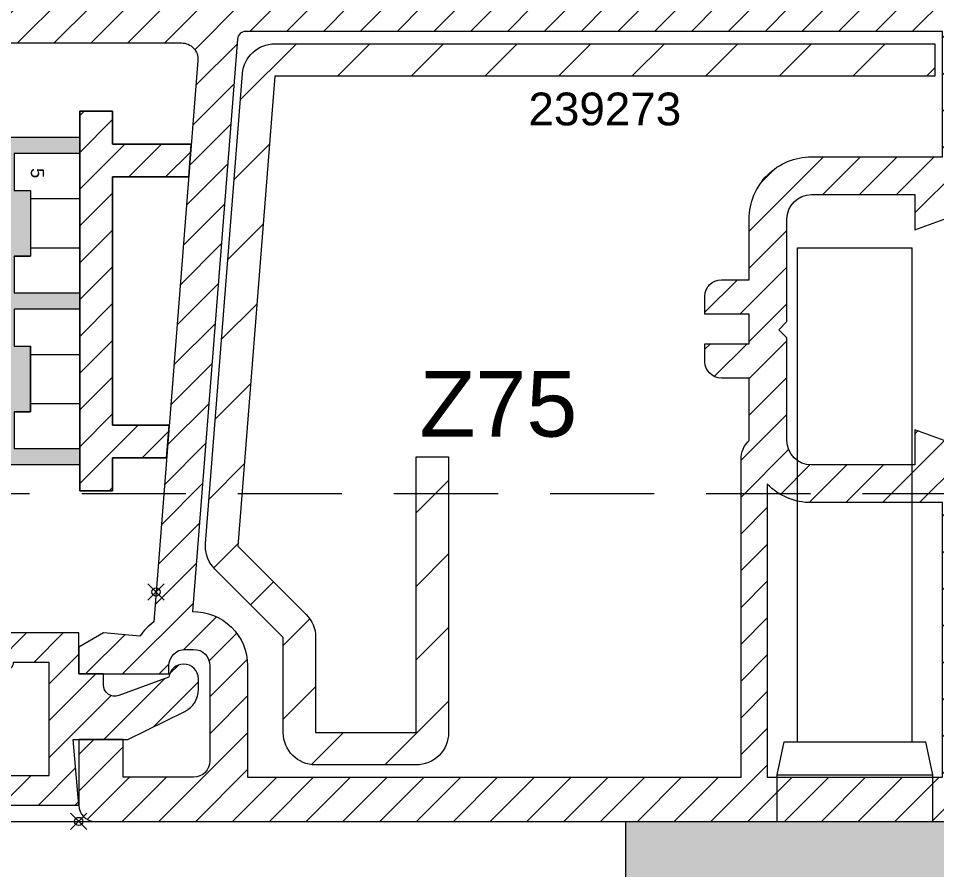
# Model space of a CAD drawing. Header units: millimetres. Extents: x -20000 to 230000, y -17405 to 25402.
# Drawn here: x 125252.3 to 125308.3, y -5975 to -5923.1 of the extents above; entities that cross this region are included whole.
import ezdxf

# ---------------------------------------------------------------- set-up
doc = ezdxf.new("R2010")
doc.units = ezdxf.units.MM
doc.header["$PDMODE"] = 35
doc.header["$PDSIZE"] = 0.5
doc.linetypes.add('CACHE', pattern=[9.524999999999999, 6.35, -3.175])
doc.layers.get('0').update_dxf_attribs({"lineweight": 13})
doc.layers.get('Defpoints').update_dxf_attribs({"true_color": 0xc2a584})
doc.layers.add('0 - Invisible', color=43, linetype='Continuous', lineweight=0, plot=False)
for name, color, linetype, lineweight in [('1 - Acier', 160, 'Continuous', 13), ('1 - INTERROMPU', 253, 'CACHE', 13), ('1 - Joint', 7, 'Continuous', 13), ('1 - PVC', 7, 'Continuous', 13)]:
    doc.layers.add(name, color=color, linetype=linetype, lineweight=lineweight)
doc.layers.add('1 - Cache', color=7, linetype='Continuous', lineweight=0, true_color=0xffffff)
doc.styles.get("Standard").update_dxf_attribs({"font": 'ARIALUNI.TTF'})
doc.styles.add('Texte Poralu', font='tahomabd.ttf')
doc.dimstyles.new('30 - 1000', dxfattribs={"dimtxt": 10, "dimasz": 10, "dimexe": 5, "dimexo": 2.5, "dimgap": 5, "dimtad": 1, "dimdec": 1, "dimtxsty": 'Texte Poralu', "dimcen": 5, "dimazin": 0, "dimtfac": 1, "dimtdec": 1, "dimtmove": 0, "dimatfit": 3, "dimfxl": 1, "dimarcsym": 0})
pattern_1 = [(45, (-2912.384163688289, -784.688370395525), (-0.561266007566822, 0.5612660075668221), []), (135, (-2912.384163688289, -784.688370395525), (-0.5612660075668221, -0.561266007566822), [])]

# ---------------------------------------------------------------- blocks, each defined once
blk = doc.blocks.new('Rehau - Support calle de vitrage')
at = {"layer": '1 - PVC'}
h = blk.add_hatch(dxfattribs=at)
h.set_pattern_fill('ANSI31', color=256, scale=0.5, angle=180, style=0)
h.set_pattern_definition([(225, (-99742.68553585748, -319414.7135029583), (1.122532015133644, -1.122532015133644), [])])
h.paths.add_polyline_path([(7.570718391056289, 4.053241334130234), (7.570718391056289, 0.5969900599761786), (9.570718391056289, 0.7547003403619783), (9.570718391056289, 4.053241334130234), (11.58560638480412, 4.053241334130234), (11.58560638480412, 6.053241334130234), (-11.58560638480412, 6.053241334130234), (-11.58560638480412, 4.053241334130234), (-9.570718391056289, 4.053241334130234), (-9.570718391056289, -0.7547003404738462), (-7.570718391056289, -0.5969900600880464), (-7.570718391056289, 4.053241334130234)])
for p, q in [((-11.58560638480412, 4.053241334130234), (-11.58560638480412, 6.053241334130234)), ((-11.58560638480412, 6.053241334130234), (11.58560638480412, 6.053241334130234)), ((11.58560638480412, 6.053241334130234), (11.58560638480412, 4.053241334130234)), ((-9.570718391056289, 4.053241334130234), (-11.58560638480412, 4.053241334130234)), ((-9.570718391056289, -0.7547003404738462), (-9.570718391056289, 4.053241334130234)), ((7.570718391056289, 4.053241334130234), (-7.570718391056289, 4.053241334130234)), ((-7.570718391056289, 4.053241334130234), (-7.570718391056289, -0.5969900600880464)), ((7.570718391056289, 0.5969900599761786), (7.570718391056289, 4.053241334130234)), ((11.58560638480412, 4.053241334130234), (9.570718391056289, 4.053241334130234)), ((9.570718391056289, 4.053241334130234), (9.570718391056289, 0.7547003403619783)), ((9.570718391056289, 0.7547003403619783), (7.570718391056289, 0.5969900599761786)), ((-7.570718391056289, -0.5969900600880464), (-9.570718391056289, -0.7547003404738462))]:
    blk.add_line(p, q, dxfattribs=at)
blk.add_lwpolyline([(-11.58560638480412, 6.053241334130234), (-11.58560638480412, 4.053241334130234), (-9.570718391056289, 4.053241334130234), (-9.570718391056289, -0.7547003404738462), (-7.570718391056289, -0.5969900600880464), (-7.570718391056289, 4.053241334130234), (7.570718391056289, 4.053241334130234), (7.570718391056289, 0.5969900599761786), (9.570718391056289, 0.7547003403619783), (9.570718391056289, 4.053241334130234), (11.58560638480412, 4.053241334130234), (11.58560638480412, 6.053241334130234)], close=True, dxfattribs=at)
blk = doc.blocks.new('Rehau - Doucine 16.5x18')
at = {"layer": '1 - Joint', "linetype": 'ByBlock'}
h = blk.add_hatch(dxfattribs=at)
h.set_pattern_fill('ANSI37', color=256, scale=0.25, style=0)
h.set_pattern_definition(pattern_1)
h.paths.add_polyline_path([(-8.50000000000091, 15.5), (-8.50000000000091, 18), (-12.97440279778539, 19.47977011835519, 0.08001909372935286), (-13.10000000000036, 19.5, 0.4142135623730951), (-13.50000000000091, 19.09999999999991, 0.2487699381560555), (-13.32437368451883, 18.76885584755973)])
h = blk.add_hatch(dxfattribs=at)
h.set_pattern_fill('ANSI37', color=256, scale=0.25, style=0)
h.set_pattern_definition(pattern_1)
h.paths.add_polyline_path([(-8.50000000000091, 9.5), (-8.50000000000091, 11), (-12.01064041157342, 13.85695043761029, 0.6317989102153458), (-12.50000000000045, 13.62426406871191, 0.1989123673792611), (-12.41213203435655, 13.41213203435609)])
at = {"layer": '1 - PVC', "linetype": 'ByBlock'}
h = blk.add_hatch(dxfattribs=at)
h.set_pattern_fill('ANSI31', color=256, scale=0.5, style=0)
h.set_pattern_definition([(45, (-2912.384163688289, -784.688370395525), (-1.122532015133644, 1.122532015133644), [])])
h.paths.add_polyline_path([(-3.000000000000455, 7, -0.4142135623732283), (-2.5, 6.5), (-2.499999999999545, 0), (0, 0), (-4.547473508864641e-13, -1.500000000000114), (0.6561773323446687, -1.5, -0.5205670505521569), (1.313962166894271, -2.439414100327667), (0.1999999999989086, -5.5, 0.3811307581006518), (-0.6000000000003638, -6.397056274847273, 0.4142135623735745), (0.3029437251507261, -7.300000000000068), (0.9421511476994056, -7.300000000000068, 0.2852788825171162), (2.286756852013241, -6.464857503474832), (3.999999999999091, -2.999999999999773), (3.999999999999091, 0.3499546541038399), (8, 1.13686837721616e-13), (7.999999999999545, 5, 0.3799006046681088), (3.591390912251427, 9.964902495408069, -0.2727363566404614), (-2.87014754928623, 14.88797941848509, 0.3048489699458664), (-7.5, 18), (-8.50000000000091, 18), (-8.50000000000091, 15.5), (-8.50000000000091, 11), (-8.50000000000091, 9.5), (-8.50000000000091, 9, 0.4142135623729952), (-6.499999999999545, 7)])
h.paths.add_polyline_path([(-6.700000000000273, 8.800000000000068), (-6.700000000000273, 16.09838667696624, -0.2370242116949347), (-4.536894431543715, 14.20830682783026, 0.1067883269849329), (-2.200000000000273, 10.79224976384876), (-2.200000000000273, 8.800000000000182)], flags=16)
h.paths.add_polyline_path([(-0.7000000000002728, 9.625789604116108, 0.1117876743847759), (3.378490183840768, 8.177537597061132, -0.3799006046680456), (6.199999999999818, 5), (6.199999999999818, 1.800000000000182), (-0.7000000000002728, 1.800000000000296), (-0.7000000000007276, 4, 1), (-0.7000000000007276, 4.999999999999545)], flags=16)
at = {"layer": '1 - Joint', "linetype": 'ByBlock'}
for points in [[(-8.50000000000091, 18), (-12.97440279778539, 19.47977011835519, 0.08001909372935286), (-13.10000000000036, 19.5, 0.414213562373095), (-13.50000000000091, 19.09999999999991, 0.2487699381560556), (-13.32437368451883, 18.76885584755973), (-8.50000000000091, 15.5)], [(-8.50000000000091, 11), (-12.01064041157315, 13.85695043761007, 0.1724541519307298), (-12.20000000000027, 13.92426406871164, 0.414213562373095), (-12.50000000000045, 13.62426406871191, 0.1989123673792611), (-12.41213203435655, 13.41213203435609), (-8.50000000000091, 9.5)]]:
    blk.add_lwpolyline(points, format="xyb", dxfattribs=at)
at = {"layer": '1 - PVC', "linetype": 'ByBlock'}
for points in [[(0.3029437251516356, -7.29999999999859, -0.414213562373095), (-0.6000000000003638, -6.397056274847273, -0.3811307581005232), (0.1999999999989086, -5.5), (1.313962166894271, -2.439414100327667, 0.5205670505517884), (0.6561773323446687, -1.5), (0, -1.5), (0, 0), (-2.5, 0), (-2.500000000000455, 6.5, 0.414213562373095), (-3.000000000000455, 7), (-6.499999999999545, 6.999999999998863, -0.414213562373095), (-8.50000000000091, 9), (-8.50000000000091, 9.5), (-8.50000000000091, 11), (-8.50000000000091, 15.5), (-8.50000000000091, 18), (-7.5, 18.00000000000034, -0.3048489699458998), (-2.87014754928623, 14.88797941848509, 0.2727363566404615), (3.591390912251882, 9.964902495407728, -0.3799006046680661), (7.999999999999545, 5), (7.999999999999545, 0), (3.999999999999091, 0.3499546541038399), (3.999999999999091, -3), (2.286756852014605, -6.464857503475287, -0.2852788825170653), (0.9421511476994056, -7.300000000000068)], [(-2.200000000001637, 10.79224976385001, -0.106788326984897), (-4.536894431543715, 14.20830682783026, 0.2370242116948932), (-6.700000000000273, 16.09838667696624), (-6.700000000000273, 8.800000000000182), (-2.200000000000273, 8.800000000000182)], [(3.378490183841222, 8.17753759706136, -0.3799006046680661), (6.199999999999818, 5), (6.199999999999818, 1.800000000000182), (-0.7000000000007276, 1.800000000000182), (-0.7000000000007276, 4, 0.9999999999999999), (-0.7000000000007276, 4.999999999999545), (-0.6999999999998181, 9.62578960411588, 0.1117876743847635)]]:
    blk.add_lwpolyline(points, format="xyb", close=True, dxfattribs=at)
blk = doc.blocks.new('*U289')
at = {"layer": '1 - PVC', "linetype": 'ByBlock', "lineweight": -2}
h = blk.add_hatch(color=0, dxfattribs=at)
h.dxf.hatch_style = 1
h.paths.add_polyline_path([(-2.75, -4), (-0.5, -4), (-0.5, 0), (0.5, 0), (0.5, -4), (2.75, -4), (2.75, -3), (6.75, -3), (6.75, -4), (9, -4), (9, 0), (10, 0), (10, -5), (-10, -5), (-10, 0), (-9, 0), (-9, -4), (-6.75, -4), (-6.750000000000001, -3), (-2.75, -3)])
at = {"layer": '1 - PVC', "color": 0, "linetype": 'ByBlock', "lineweight": -2}
for p, q in [((-10, -5), (-10, 0)), ((-10, 0), (-9, 0)), ((-10, 0), (10, 0)), ((-10, -5), (-10, 0)), ((-9, 0), (-9, -4)), ((-9, 0), (-9, -4)), ((-6.250000000000001, -3), (-6.25, 0)), ((-3.25, -3), (-3.25, 0)), ((-0.5, -4), (-0.5, 0)), ((-0.5, 0), (0.5, 0)), ((-0.5, -4), (-0.5, 0)), ((0.5, 0), (0.5, -4)), ((0.5, 0), (0.5, -4)), ((3.25, -3), (3.25, 0)), ((6.25, -3), (6.25, 0)), ((9, -4), (9, 0)), ((9, 0), (10, 0)), ((9, -4), (9, 0)), ((10, 0), (10, -5)), ((10, 0), (10, -5)), ((-6.75, -4), (-6.750000000000001, -3)), ((-6.750000000000001, -3), (-2.75, -3)), ((-6.750000000000001, -3), (-2.75, -3)), ((-6.75, -4), (-6.750000000000001, -3)), ((-2.75, -3), (-2.75, -4)), ((-2.75, -4), (-2.75, -3)), ((2.75, -4), (2.75, -3)), ((2.75, -3), (6.75, -3)), ((6.75, -3), (2.75, -3)), ((2.75, -4), (2.75, -3)), ((6.75, -3), (6.75, -4)), ((6.75, -4), (6.75, -3)), ((-9, -4), (-6.75, -4)), ((-9, -4), (-6.75, -4)), ((-2.75, -4), (-0.5, -4)), ((-2.75, -4), (-0.5, -4)), ((0.5, -4), (2.75, -4)), ((0.5, -4), (2.75, -4)), ((6.75, -4), (9, -4)), ((6.75, -4), (9, -4)), ((10, -5), (-10, -5)), ((10, -5), (-10, -5)), ((-10, -5), (10, -5))]:
    blk.add_line(p, q, dxfattribs=at)
at = {"color": 0, "linetype": 'ByBlock', "lineweight": -2}
blk.add_text('5', height=0.8000000000465661, dxfattribs=at).set_placement((-8.117477272870019, -2.977359277809422))
blk = doc.blocks.new('*U539')
at = {"layer": '0 - Invisible'}
blk.add_point((-5.000000000001052, 481.7335644911844), dxfattribs=at)
at = {"layer": '1 - PVC'}
blk.add_line((9, -1), (8.99999999999895, 478.0200481360372), dxfattribs=at)
at = {"xscale": -1, "rotation": 180}
for name, p in [('Rehau - Doucine 16.5x18', (-1.056706350623832e-12, 477.020048136037)), ('Rehau - Support calle de vitrage', (-22.75000000000197, 483.1305197873232))]:
    blk.add_blockref(name, p, dxfattribs=at)
blk.add_blockref('*U289', (-22.75000000000197, 477.0772784531931))
blk = doc.blocks.new('Rehau - Gamme Performance - Z75')
at = {"layer": '1 - PVC'}
h = blk.add_hatch(dxfattribs=at)
h.set_pattern_fill('ANSI31', color=256, scale=0.5, angle=90, style=0)
h.set_pattern_definition([(225, (0, 0), (-1.122532015133644, 1.122532015133644), [])])
edge = h.paths.add_edge_path()
edge.add_line((-88.24928382993676, 45.99000000000523), (-85.48999999999069, 45.99000000000523))
edge.add_line((-85.48999999999069, 45.99000000000523), (-85.48999999999069, 47.49999999999999))
edge.add_line((-85.48999999999069, 47.49999999999999), (-74.98999999999069, 47.49999999999999))
edge.add_line((-74.98999999999069, 47.49999999999999), (-68.71999999997206, 47.49999999999999))
edge.add_arc((-68.72218144929452, 46.49501717655314), 1.004985191007486, -4.28082838400951, 89.87563206038578, ccw=False)
edge.add_line((-67.71999999997206, 46.41999999999825), (-70.4199999999837, 12.17999999999301))
edge.add_arc((-68.10151395439716, 9.12599059272586), 3.83436448492521, 127.2043649946584, 145.4600747106923)
edge.add_line((-71.26000000000931, 11.30000000000291), (-73.48999999999069, 11.49999999999999))
edge.add_line((-73.48999999999069, 11.49999999999999), (-74.98999999999069, 10.63000000000465))
edge.add_line((-74.98999999999069, 10.63000000000465), (-74.98999999999069, 8.999999999999995))
edge.add_line((-74.98999999999069, 8.999999999999995), (-69.48999999999069, 8.999999999999996))
edge.add_line((-69.48999999999069, 8.999999999999996), (-69.48999999999069, 9.499999999999996))
edge.add_arc((-68.48999999999069, 9.499999999999996), 1, 90, 180, ccw=False)
edge.add_line((-68.48999999999069, 10.5), (-67.98999999999069, 10.5))
edge.add_arc((-67.98999999999069, 9.499999999999996), 1, 0, 90, ccw=False)
edge.add_line((-66.98999999999069, 9.499999999999996), (-66.98999999999069, 3.699999999997086))
edge.add_arc((-67.98999999999069, 3.699999999997086), 1, -90, 0, ccw=False)
edge.add_line((-67.98999999999069, 2.699999999997086), (-72.28999999997905, 2.699999999997085))
edge.add_line((-72.28999999997905, 2.699999999997085), (-72.28999999997905, 4.999999999999996))
edge.add_line((-72.28999999997905, 4.999999999999996), (-74.98999999999069, 4.999999999999996))
edge.add_line((-74.98999999999069, 4.999999999999996), (-74.98999999999069, 0.9999999999999956))
edge.add_arc((-73.98999999999069, 0.9999999999999954), 1, 180, 270)
edge.add_line((-73.98999999999069, -4.530580833445063e-15), (-1.989999999990687, -1.218523565145914e-16))
edge.add_arc((-2.007174987826805, 2.00711411288759), 2.007187595208706, 270.4902712269308, 359.7969250617998)
edge.add_line((-1.224646799147353e-16, 2), (-8.572527594031472e-16, 14))
edge.add_line((-8.572527594031472e-16, 14), (-3.000000000000001, 14))
edge.add_arc((-2.992265343091475, 13.79486933138258), 0.2052764383092315, 92.15937167025542, 164.4208787637697)
edge.add_line((-3.190000027301722, 13.85000018286519), (-3.479999999981374, 12.75))
edge.add_arc((-3.292198413050246, 12.69552920606764), 0.1955415644958182, 163.8254957409319, 270.6441722228936)
edge.add_line((-3.289999999979046, 12.5), (-2.539999999979046, 12.50000020000152))
edge.add_arc((-2.540000099986856, 12.20000010000535), 0.3000000999961852, -1.910016527517655e-05, 89.99998089992158, ccw=False)
edge.add_line((-2.239999999990688, 12.19999999999709), (-2.239999999990687, 9.5))
edge.add_arc((-2.739999999996788, 9.499999999992772), 0.5000000000061009, -15.1540802023016, 8.283222996396944e-10, ccw=False)
edge.add_arc((-2.748180423661364, 9.510690668621162), 0.510756182878055, 270.9177055663264, 343.92821423007496, ccw=False)
edge.add_line((-2.739999999990687, 9), (-4.989999999990688, 9))
edge.add_line((-4.989999999990688, 9), (-6.510000000009314, 9))
edge.add_arc((-6.512204451853354, 9.493491521909558), 0.4934964455845091, 194.4915912489008, 270.255941472307, ccw=False)
edge.add_line((-6.989999999990688, 9.369999999995343), (-7.729999940551353, 12.12000008215546))
edge.add_arc((-7.441154124332757, 12.20022294689142), 0.2997792747563318, 89.77941564981683, 195.5218856422021, ccw=False)
edge.add_line((-7.440000000002329, 12.5), (-6.690000000002329, 12.5))
edge.add_arc((-6.695021450809315, 12.70101635974238), 0.2010790686577961, 271.4309686846746, 374.0993958011116)
edge.add_line((-6.499999972700608, 12.75000018287392), (-6.796585329982919, 13.85089877620339))
edge.add_arc((-6.990000129723523, 13.80000010000695), 0.1999998999930972, 14.74357521650881, 89.99996283426184)
edge.add_line((-6.989999999990688, 14), (-19.98999999999069, 14))
edge.add_line((-19.98999999999069, 14), (-19.98999999999069, 21.89999999999418))
edge.add_line((-19.98999999999069, 21.89999999999418), (-22.19000000000233, 21.89999999999418))
edge.add_line((-22.19000000000233, 21.89999999999418), (-22.19000000000233, 23.24000000000524))
edge.add_line((-22.19000000000233, 23.24000000000524), (-23.98999999999069, 23.89999999999418))
edge.add_line((-23.98999999999069, 23.89999999999418), (-23.98999999999069, 21.75))
edge.add_line((-23.98999999999069, 21.75), (-30.28999999997905, 21.75))
edge.add_arc((-30.28999999997905, 23.25), 1.5, 180, 270, ccw=False)
edge.add_line((-31.78999999997905, 23.25), (-31.78999999997905, 29.5))
edge.add_line((-31.78999999997905, 29.5), (-32.28999999997905, 30))
edge.add_line((-32.28999999997905, 30), (-31.78999999997905, 30.5))
edge.add_line((-31.78999999997905, 30.5), (-31.78999999997905, 36.75))
edge.add_arc((-30.28999999997905, 36.75), 1.5, 90, 180, ccw=False)
edge.add_line((-30.28999999997905, 38.25), (-23.98999999999069, 38.25))
edge.add_line((-23.98999999999069, 38.25), (-23.98999999999069, 36.10000000000582))
edge.add_line((-23.98999999999069, 36.10000000000582), (-22.19000000000233, 36.75))
edge.add_line((-22.19000000000233, 36.75), (-22.19000000000233, 38.10000000000582))
edge.add_line((-22.19000000000233, 38.10000000000582), (-19.98999999999069, 38.10000000000582))
edge.add_line((-19.98999999999069, 38.10000000000582), (-19.98999999999069, 50.5))
edge.add_line((-19.98999999999069, 50.5), (-24.48999999999069, 50.5))
edge.add_line((-24.48999999999069, 50.5), (-24.48999999999069, 56.30000000000291))
edge.add_arc((-23.48999999999069, 56.30000000000291), 1, 90, 180, ccw=False)
edge.add_line((-23.48999999999069, 57.30000000000291), (-20.48999999999069, 57.30000000000291))
edge.add_line((-20.48999999999069, 57.30000000000291), (-20.48999999999069, 59))
edge.add_arc((-21.48999999999069, 59), 1, 0, 90)
edge.add_line((-21.48999999999069, 60), (-90.10999999998603, 59.99999999999999))
edge.add_arc((-90.10749774441169, 57.99832429393285), 2.001677270076865, 90.07162429386416, 164.8931752544079)
edge.add_line((-92.04000023915432, 58.52000043998122), (-94.98999999999069, 47.49999999999999))
edge.add_line((-94.98999999999069, 47.49999999999999), (-94.98999999999069, 45.99999999999999))
edge.add_line((-94.98999999999069, 45.99999999999999), (-91.71755994867999, 45.99999999999999))
edge.add_arc((-91.78000505813976, 46.19000692520927), 0.2000050582433572, 288.1929273698759, 359.9980161245207)
edge.add_line((-91.5800000000163, 46.19000000000232), (-91.5799992000102, 47.29000000000814))
edge.add_arc((-91.77999960001762, 47.28999959999782), 0.2000004000078114, 0.0001145942867981743, 90.0001145942868)
edge.add_line((-91.78000000002794, 47.49000000000523), (-92.0800000000163, 47.49000000000523))
edge.add_line((-92.0800000000163, 47.49000000000523), (-92.44000000000233, 47.50000080000608))
edge.add_arc((-92.43947538212188, 47.80105889481115), 0.3010585518990877, 164.798656823331, 269.9001576091116, ccw=False)
edge.add_line((-92.72999999998137, 47.88000000000465), (-91.98999999999069, 50.63000000000465))
edge.add_arc((-91.50418428935888, 50.49610378591623), 0.5039296586269806, 90.66011212022107, 164.5912008324401, ccw=False)
edge.add_line((-91.50998999999138, 50.99999999999999), (-89.98999999999069, 50.99999999999999))
edge.add_line((-89.98999999999069, 50.99999999999999), (-88.46999999997206, 50.99999999999999))
edge.add_arc((-88.46779554844375, 50.50650847768085), 0.4934964459926764, 14.491591285768209, 90.25594143543861, ccw=False)
edge.add_line((-87.98999999999069, 50.63000000000465), (-87.25, 47.88000000000465))
edge.add_arc((-87.53999910702522, 47.79999819761796), 0.3008317976221037, -90.00017007007119, 15.422537464502796, ccw=False)
edge.add_line((-87.53999999997905, 47.49916639999719), (-87.88000000000466, 47.49000000000523))
edge.add_line((-87.88000000000466, 47.49000000000523), (-88.17999999999302, 47.49000000000523))
edge.add_arc((-88.17999251561355, 47.28999251561412), 0.2000074845311425, 90.00214403654347, 179.9978559592879)
edge.add_line((-88.38000000000466, 47.29000000000814), (-88.38000000000466, 46.17999999999301))
edge.add_arc((-88.1838582509835, 46.17497652455151), 0.1962060677313211, 178.5328924866821, 250.5214830313094)
edge = h.paths.add_edge_path(flags=16)
edge.add_line((-11.98999999999069, 2.699999999997089), (-2.690000000002328, 2.69999999999709))
edge.add_line((-2.690000000002328, 2.69999999999709), (-2.690000000002329, 6.69999999999709))
edge.add_line((-2.690000000002329, 6.69999999999709), (-6.510000000009313, 6.69999999999709))
edge.add_arc((-6.504529918925643, 9.516098511895823), 2.816103824525176, 195.3633868731512, 269.8887069595782, ccw=False)
edge.add_line((-9.21999999997206, 8.770000000004075), (-10, 11.69999999999709))
edge.add_line((-10, 11.69999999999709), (-11.98999999999069, 11.69999999999709))
edge.add_line((-11.98999999999069, 11.69999999999709), (-11.98999999999069, 2.69999999999709))
h.paths.add_polyline_path([(-20.69000000000233, 2.699999999997088), (-13.59000000002561, 2.699999999997089), (-13.59000000002561, 11.69999999999709), (-20.69000000000233, 11.69999999999709)], flags=16)
edge = h.paths.add_edge_path(flags=16)
edge.add_line((-32.98999999999069, 2.700001000004702), (-22.28999999997905, 2.699999999997088))
edge.add_line((-22.28999999997905, 2.699999999997088), (-22.28999999997905, 19.44999999999709))
edge.add_line((-22.28999999997905, 19.44999999999709), (-30.29717260668986, 19.44999999999709))
edge.add_arc((-30.29358630343906, 23.23209467316324), 3.782096373489552, 224.5252442920876, 269.9456703238559, ccw=False)
edge.add_line((-32.98999999999069, 20.58000000000174), (-32.98999999999069, 2.700001000004701))
edge = h.paths.add_edge_path(flags=16)
edge.add_line((-64.69000000000233, 2.699999999997086), (-34.59000000002561, 2.700001000004702))
edge.add_line((-34.59000000002561, 2.700001000004702), (-34.59000000002561, 20.58000000000174))
edge.add_line((-34.59000000002561, 20.58000000000174), (-34.59000000002561, 22.09344716888154))
edge.add_arc((-32.998398716107, 22.09172358451807), 1.591602217174391, 133.3025362296125, 179.937953008674, ccw=False)
edge.add_line((-34.09000000002561, 23.25), (-34.09000000002561, 27.05000000000291))
edge.add_line((-34.09000000002561, 27.05000000000291), (-35.78999999997905, 27.05000000000291))
edge.add_arc((-35.78999999997905, 28.05000000000291), 1, 180, 270, ccw=False)
edge.add_line((-36.78999999997905, 28.05000000000291), (-36.78999999997905, 29.14999999999418))
edge.add_line((-36.78999999997905, 29.14999999999418), (-34.09000000002561, 29.14999999999418))
edge.add_line((-34.09000000002561, 29.14999999999418), (-34.09000000002561, 30.94999999999709))
edge.add_line((-34.09000000002561, 30.94999999999709), (-36.78999999997905, 30.94999999999709))
edge.add_line((-36.78999999997905, 30.94999999999709), (-36.78999999997905, 32.05000000000291))
edge.add_arc((-35.78999999997905, 32.05000000000291), 1, 90, 180, ccw=False)
edge.add_line((-35.78999999997905, 33.05000000000291), (-34.09000000002561, 33.05000000000291))
edge.add_line((-34.09000000002561, 33.05000000000291), (-34.089999000018, 36.75))
edge.add_arc((-30.28999949999547, 36.75000049998036), 3.799999500022555, 89.99999999969492, 180.0000075386232, ccw=False)
edge.add_line((-30.28999949997524, 40.55000000000291), (-22.28999999997905, 40.55000000000291))
edge.add_line((-22.28999999997905, 40.55000000000291), (-22.28999999997905, 48.19999999999709))
edge.add_line((-22.28999999997905, 48.19999999999709), (-64.80999999999767, 48.19999999999708))
edge.add_arc((-64.81289466310918, 47.7014072425028), 0.4986011601473449, 89.66736356764665, 175.5607483615334)
edge.add_line((-65.30999999999767, 47.74000000007799), (-68.05999970476842, 12.80000066566571))
edge.add_arc((-67.98950657374372, 9.501246976226145), 3.29950680937513, 0.021653686537490557, 91.2242030261852, ccw=False)
edge.add_line((-64.69000000000233, 9.502493952619258), (-64.69000000000233, 2.699999999997086))
h.paths.add_polyline_path([(-26.78999999997905, 49.80000000000291), (-26.78999999997905, 57.30000000000291), (-74.98999999999069, 57.3000000000029), (-74.98999999999069, 49.8000000000029)], flags=16)
edge = h.paths.add_edge_path(flags=16)
edge.add_line((-85.77000000001863, 51.22000000000116), (-85.39000000001397, 49.8000000000029))
edge.add_line((-85.39000000001397, 49.8000000000029), (-76.59000000002561, 49.8000000000029))
edge.add_line((-76.59000000002561, 49.8000000000029), (-76.59000000002561, 57.3000000000029))
edge.add_line((-76.59000000002561, 57.3000000000029), (-89.57000000000698, 57.3000000000029))
edge.add_line((-89.57000000000698, 57.3000000000029), (-90.64000000001397, 53.3000000000029))
edge.add_line((-90.64000000001397, 53.3000000000029), (-88.46999999997206, 53.29999899999529))
edge.add_arc((-88.46999999996599, 50.50000000000252), 2.799998999992766, 14.931457485972487, 90.00000000012409, ccw=False)
edge.add_arc((-85.76727207503714, 51.2207294832432), 0.002823777701067703, -165.02865492438673, 14.931457442870283, ccw=False)
at = {"layer": '0 - Invisible'}
for p in [(-70.27648364484237, 13.99999999999999), (-74.9899999999907, -4.591813173402431e-15)]:
    blk.add_point(p, dxfattribs=at)
at = {"layer": '1 - PVC'}
for points in [[(-85.48999999999069, 47.49999999999999), (-74.98999999999069, 47.49999999999999), (-68.71999999997206, 47.49999999999999, -0.4356243737215415), (-67.71999999997206, 46.41999999999825), (-70.4199999999837, 12.17999999999301, 0.07982446087211117), (-71.26000000000931, 11.30000000000291), (-73.48999999999069, 11.49999999999999), (-74.98999999999069, 10.63000000000465), (-74.98999999999069, 8.999999999999995), (-69.48999999999069, 8.999999999999996), (-69.48999999999069, 9.499999999999996, -0.414213562373095), (-68.48999999999069, 10.5), (-67.98999999999069, 10.5, -0.414213562373095), (-66.98999999999069, 9.499999999999996), (-66.98999999999069, 3.699999999997086, -0.414213562373095), (-67.98999999999069, 2.699999999997086), (-72.28999999997905, 2.699999999997085), (-72.28999999997905, 4.999999999999996), (-74.98999999999069, 4.999999999999996), (-74.98999999999069, 0.9999999999999954, 0.414213562373095), (-73.98999999999069, -4.530580833445063e-15), (-1.989999999990687, -1.218523565145914e-16, 0.4106736358778983)], [(-22.19000000000233, 23.24000000000524), (-23.98999999999069, 23.89999999999418), (-23.98999999999069, 21.75), (-30.28999999997905, 21.75, -0.414213562373095), (-31.78999999997905, 23.25), (-31.78999999997905, 29.5), (-32.28999999997905, 30), (-31.78999999997905, 30.5), (-31.78999999997905, 36.75, -0.414213562373095), (-30.28999999997905, 38.25), (-23.98999999999069, 38.25), (-23.98999999999069, 36.10000000000582), (-22.19000000000233, 36.75)]]:
    blk.add_lwpolyline(points, format="xyb", dxfattribs=at)
for points in [[(-64.69000000000233, 2.699999999997086), (-34.59000000002561, 2.700001000004702), (-34.59000000002561, 20.58000000000174), (-34.59000000002561, 22.09344716888154, -0.2063412279673548), (-34.09000000002561, 23.25), (-34.09000000002561, 27.05000000000291), (-35.78999999997905, 27.05000000000291, -0.4142135623730951), (-36.78999999997905, 28.05000000000291), (-36.78999999997905, 29.14999999999418), (-34.09000000002561, 29.14999999999418), (-34.09000000002561, 30.94999999999709), (-36.78999999997905, 30.94999999999709), (-36.78999999997905, 32.05000000000291, -0.4142135623730951), (-35.78999999997905, 33.05000000000291), (-34.09000000002561, 33.05000000000291), (-34.089999000018, 36.75, -0.4142136009117277), (-30.28999949997524, 40.55000000000291), (-22.28999999997905, 40.55000000000291), (-22.28999999997905, 48.19999999999709), (-64.80999999999767, 48.19999999999708, 0.3933731949908402), (-65.30999999999767, 47.74000000007799), (-68.05999970476842, 12.80000066566572, -0.420374382321105), (-64.69000000000233, 9.502493952619258)], [(-32.98999999999069, 2.700001000004702), (-22.28999999997905, 2.699999999997088), (-22.28999999997905, 19.44999999999709), (-30.29717260668986, 19.44999999999709, -0.2008201025430243), (-32.98999999999069, 20.58000000000174)]]:
    blk.add_lwpolyline(points, format="xyb", close=True, dxfattribs=at)
blk = doc.blocks.new('Rehau - Renfort 239273')
at = {"layer": '1 - Acier'}
h = blk.add_hatch(dxfattribs=at)
h.set_pattern_fill('ANSI31', color=256, style=0)
h.set_pattern_definition([(45, (-22382.98869614039, -21221.39436451788), (-2.245064030267288, 2.245064030267288), [])])
edge = h.paths.add_edge_path()
edge.add_line((36.21687176379055, 37.77431493577751), (42.02247191010974, 37.77431493577751))
edge.add_line((42.02247191010974, 37.77431493577751), (42.02247191010974, 31.64397785712572))
edge.add_line((42.02247191010974, 31.64397785712572), (25.21348314606439, 31.64397785712572))
edge.add_line((25.21348314606439, 31.64397785712572), (25.21348314606439, 29.6664497672391))
edge.add_line((25.21348314606439, 29.6664497672391), (42.02247191010974, 29.6664497672391))
edge.add_arc((42.02247191010974, 31.64397785712572), 1.977528089886619, 270, 360)
edge.add_line((43.99999999999636, 31.64397785712572), (43.99999999999636, 37.77431493577751))
edge.add_arc((42.02247191010792, 37.77431493577933), 1.977528089888438, 359.9999999999472, 449.9999999999473)
edge.add_line((42.02247191010974, 39.75184302566777), (36.21687176379055, 39.75184302566777))
edge.add_line((36.21687176379055, 39.75184302566777), (32.05000891560121, 43.91870587385711))
edge.add_arc((30.65168539325563, 42.52038235151109), 1.977528089886745, 45.00000000000902, 90.00000000000907)
edge.add_arc((30.65168539327814, 42.52038235150939), 1.977528089888445, 90.00000000066115, 94.50000000067743)
edge.add_line((30.49653032754577, 44.49181438226151), (1.822373024177068, 42.23510926073141))
edge.add_arc((1.977528089887578, 40.26367722997843), 1.97752808988758, 94.50000000004414, 180.0000000000278)
edge.add_line((0, 40.26367722997747), (0, 0))
edge.add_line((0, 0), (1.977528089886619, 0))
edge.add_line((1.977528089886619, 0), (1.977528089886619, 40.26367722997747))
edge.add_line((1.977528089886619, 40.26367722997747), (30.65168539325532, 42.52038235150758))
edge.add_line((30.65168539325532, 42.52038235150758), (34.81854824144102, 38.35351950331824))
edge.add_arc((36.21687176378874, 39.75184302566942), 1.97752808989191, 225.000000000071, 270.0000000000525)
blk.add_lwpolyline([(36.21687176379055, 37.77431493577751), (42.02247191010974, 37.77431493577751), (42.02247191010974, 31.64397785712572), (25.21348314606439, 31.64397785712572), (25.21348314606439, 29.6664497672391), (42.02247191010974, 29.6664497672391, 0.414213562373095), (43.99999999999636, 31.64397785712572), (43.99999999999636, 37.77431493577751, 0.414213562373095), (42.02247191010974, 39.75184302566777), (36.21687176379055, 39.75184302566777), (32.05000891560121, 43.91870587385711, 0.198912367379658), (30.65168539325532, 44.49791044139783, 0.01963747777144811), (30.49653032754577, 44.49181438226151), (1.822373024177068, 42.23510926073141, 0.3913924554630084), (0, 40.26367722997747), (0, 0), (1.977528089886619, 0), (1.977528089886619, 40.26367722997747), (30.65168539325532, 42.52038235150758), (34.81854824144102, 38.35351950331824, 0.1989123673795735)], format="xyb", close=True, dxfattribs=at)
blk = doc.blocks.new('*U538')
blk.add_blockref('Rehau - Gamme Performance - Z75', (619.0000481360182, -17.00000000000728))
at = {"xscale": -1, "rotation": 89.99999999999937}
blk.add_blockref('Rehau - Renfort 239273', (596.2344426724743, 30.45000024998471), dxfattribs=at)
for s, insert, char_height, attachment_point in [('239273', (576.1026040574802, 27.47247216008014), 2, 2), ('Z75', (569.6100486360085, 8.449999999990398), 4, 5)]:
    blk.add_mtext(s, dxfattribs=dict(insert=insert, char_height=char_height, attachment_point=attachment_point))
blk = doc.blocks.new('*U146')
at = {"layer": '1 - Cache', "linetype": 'ByBlock'}
h = blk.add_hatch(color=256, dxfattribs=at)
h.paths.add_polyline_path([(32.13999999998487, -28.99880588942324, 0.4142135623730951), (33.63999999998487, -27.49880588942324), (33.63999999998487, -25.99880588942324), (5.639999999984866, -25.99880588942324), (5.639999999984866, -27.49880588942324, 0.4142135623730951), (7.139999999984866, -28.99880588942324)])
h.paths.add_polyline_path([(24.13999999998487, -25.99880588942324), (22.87032121280208, -22.9544301427959, 0.6664264009324953), (16.4096788733732, -22.95443005641573), (15.13999999998486, -25.99880588942323)], flags=16)
h.paths.add_polyline_path([(5.639999999984866, -16.99880588942324), (5.639999999984866, -25.99880588942324), (15.13999999998486, -25.99880588942323), (16.4096788733732, -22.95443005641573, -0.6664264009324957), (22.87032121280208, -22.9544301427959), (24.13999999998487, -25.99880588942324), (33.63999999998487, -25.99880588942324), (33.63999999998487, -16.99880588942324)])
at = {"layer": '1 - Acier', "linetype": 'ByBlock'}
for p, q in [((23.13999999998487, 18.00119411057676), (16.13999999998487, 18.00119411057676)), ((16.13999999998487, -12.14781780357589), (16.13999999998487, 18.00119411057676)), ((23.13999999998487, -12.14781780357589), (23.13999999998487, 18.00119411057676))]:
    blk.add_line(p, q, dxfattribs=at)
at = {"layer": '1 - PVC', "linetype": 'ByBlock'}
for p, q in [((14.88999999998487, -14.14781780357589), (15.32081637208466, -12.14781780357589)), ((23.95918362788507, -12.14781780357589), (15.32081637208466, -12.14781780357589)), ((24.38999999998487, -14.14781780357589), (23.95918362788507, -12.14781780357589)), ((14.88999999998487, -16.99880588942324), (14.88999999998487, -14.14781780357589)), ((24.38999999998487, -14.14781780357589), (14.88999999998487, -14.14781780357589)), ((24.38999999998487, -16.99880588942324), (24.38999999998487, -14.14781780357589)), ((33.63999999998487, -16.99880588942324), (5.639999999984866, -16.99880588942324)), ((33.63999999998487, -16.99880588942324), (33.63999999998487, -27.49880588942324))]:
    blk.add_line(p, q, dxfattribs=at)
blk = doc.blocks.new('Rehau - DL98')
at = {"layer": '1 - PVC', "linetype": 'ByBlock'}
h = blk.add_hatch(dxfattribs=at)
h.set_pattern_fill('ANSI31', color=256, scale=0.5, angle=270, style=0)
h.set_pattern_definition([(315, (98, 0), (1.122532015133644, 1.122532015133644), [])])
h.paths.add_polyline_path([(1.879529492071015, 37.82031643489609, 0.3966685553808879), (0, 35.8239480178454), (0, 0), (1.799999999988358, 0, 0.4689688986931894), (3.766506847430719, 2.364487062906846), (2.999999999985448, 6.499999999883585), (3, 14.99999999994179), (38, 15), (39.80000000000291, 15, 0.4689688986932354), (41.76650684743072, 17.36448706290685), (41, 21.5), (41, 22.5, -0.4142135623730951), (41.5, 23), (51.30000000000291, 23), (51.30000000000291, 16, 0.4142135623730951), (51.80000000000291, 15.5), (58.99999999998545, 15.5), (59, 18.20000000001164), (54.00000000001455, 18.20000000001164), (54.00000000001455, 23.20000000006985), (68, 23.20000000001164), (86.00000000001455, 23.20000000001164), (86.00000000001455, 18.20000000001164), (81.00000000001455, 18.20000000001164), (80.99999999998545, 15.5), (89.69999999999709, 15.5, 0.4142135623730951), (90.19999999999709, 16), (90.19999999999709, 20.5), (89.69999999999709, 20.5, -0.4142135623730951), (88.69999999999709, 21.5), (88.69999999999709, 22, -0.4142135623730951), (89.69999999999709, 23), (94.30000000000291, 23, -0.4142135623731307), (95, 22.29999999998836), (95.00000000001455, 21.5), (94.23349315256928, 17.36448706290685, 0.2850017038207022), (95, 15.40000000002328), (95, 15), (97.99999999998545, 15), (98, 25.90000000002328), (98, 66, 0.4142135623730951), (97, 67), (93, 67), (92.99999999998545, 64.29999999998836), (95.30000000000291, 64.29999999998836), (95.30000000000291, 60, -0.4142135623730951), (94.30000000000291, 59), (88.5, 59, -0.4142135623730951), (87.5, 60), (87.5, 60.5, -0.4142135623730951), (88.5, 61.5), (89, 61.5), (89, 67), (86.49999999998545, 67), (86.7624659905996, 64), (68.32562743491144, 62.5489893371705), (67.99999999998545, 62.22336190222995), (67.72188789721986, 62.50147400511196), (51.57845909573371, 61.23095860442845, -0.4374089726612938), (50.5, 62.22787593811518), (50.5, 77.5), (52, 77.5), (52, 80.00525588833261, 0.3394542588165427), (51.85176380905614, 80.19844105356606), (50.75176380902121, 80.49318516528001, 0.493145426031467), (50.5, 80.29999999998836), (50.5, 79.54999999998836, -0.4931454260510824), (50.12235428644635, 79.26022225210909), (47.37059047745424, 79.99755514250137, -0.3394542588633446), (47, 80.48051805567229), (47, 83.51948194432771, -0.3394542588633955), (47.37059047745424, 84.00244485749863), (50.1223542864609, 84.73977774789091, -0.4931454260917456), (50.5, 84.44999999995343), (50.5, 83.70000000001164, 0.4931454260900017), (50.75176380905032, 83.50681483471999), (51.85176380901248, 83.80155894643394, 0.3394542589447556), (52, 83.9947441117256), (52.00000000001455, 87.00000000005821), (50.49999999995634, 87.00000000005821), (39.48236190978787, 84.04783277120441, 0.3394542588633612), (38, 82.11598111863714), (38, 40)])
h.paths.add_polyline_path([(38, 37.29508844472002), (38, 17.70000000001164), (2.30000000000291, 17.70000000001164), (2.30000000000291, 35.14077809988521)], flags=16)
h.paths.add_polyline_path([(40, 37.413897450082, 0.327538221718526), (40.69999999999709, 38.3678366515087), (40.69999999998254, 41), (48.19999999999709, 41), (48.19999999999709, 25.70000000001164), (46.30000000000291, 25.70000000001164), (44, 25.70000000001164), (40, 25.70000000001164)], flags=16)
h.paths.add_polyline_path([(40.70000000001164, 43), (40.69999999999709, 67), (48.20000000001164, 67), (48.20000000001164, 43)], flags=16)
h.paths.add_polyline_path([(50.19999999999709, 57.56843380007194), (50.19999999999709, 57.95192733907606, -0.3913924554663752), (50.66077045215934, 58.45038600597763), (53.69999999999709, 58.68957855878398), (53.83241696543701, 58.70000000001164), (65.5, 59.61825869936729), (65.49999999998545, 56.89999999996508), (67, 56.90000000002328), (67, 59.73631125950487), (69, 59.89371467323508), (69, 56.90000000002328), (70.5, 56.89999999996508), (70.5, 60.01176723343087), (82, 60.91683686187025), (82.00000000001455, 56.89999999996508), (83.50000000001455, 56.90000000002328), (83.5, 61.03488942218246), (84.79999999998836, 61.13720164098777), (84.80000000000291, 60.5), (84.80000000000291, 60, 0.2288714561773755), (86, 57.27236366062425), (86, 25.90000000002328), (50.19999999999709, 25.90000000002328)], flags=16)
h.paths.add_polyline_path([(40.69999999999709, 69.00000000005821), (40.70000000001164, 81.5788522270741), (44.69999999999709, 82.65064899693243), (44.69999999999709, 80.48051805567229, 0.3394542588589886), (46.77530667366227, 77.77592574205482), (48.19999999999709, 77.39418031577952), (48.19999999999709, 69)], flags=16)
h.paths.add_polyline_path([(88.30000000000291, 43), (95.29999999998836, 42.99999999994179), (95.30000000000291, 25.70000000006985), (88.29999999998836, 25.70000000006985)], flags=16)
h.paths.add_polyline_path([(88.30000000001746, 45), (88.30000000000291, 56.29999999998836), (88.69999999999709, 56.29999999998836), (88.69999999999709, 55.5, 0.4142135623730951), (89.69999999999709, 54.5), (90.19999999998254, 54.5), (90.19999999999709, 56.30000000004657), (91.80000000001746, 56.30000000004657), (91.80000000000291, 54.5), (92.30000000000291, 54.5, 0.4142135623730951), (93.30000000000291, 55.5), (93.30000000000291, 56.29999999998836), (95.30000000000291, 56.29999999998836), (95.30000000000291, 45)], flags=16)
h.paths.add_polyline_path([(98.00000000001455, 15.00000000005821), (95, 15.00000000005821), (95, 0, 0.4142135623730951), (98, 3)], flags=17)
blk = doc.blocks.new('*U711')
at = {"xscale": -1, "rotation": 90}
blk.add_blockref('Rehau - DL98', (32.5, -4.999999999999994), dxfattribs=at)
blk = doc.blocks.new('*D1074')
at = {"layer": 'Defpoints', "color": 0, "lineweight": -2, "transparency": 16777216}
blk.add_line((125420.0000000001, -3505.6683587772), (125455.9922766959, -3505.6683587772), dxfattribs=at)
at = {"layer": 'Defpoints', "color": 0, "transparency": 16777216}
for p in [(125417.5000000001, -3505.6683587772), (125417.5000000001, -3505.6683587772), (120000, -6005.668358777197)]:
    blk.add_point(p, dxfattribs=at)
at = {"layer": 'Defpoints', "color": 0, "transparency": 16777216, "insert": (125439.246138348, -3495.463523317159), "char_height": 10, "attachment_point": 5, "style": 'Texte Poralu'}
blk.add_mtext('2500', dxfattribs=at)

msp = doc.modelspace()

# ---------------------------------------------------------------- linework, layer by layer
at = {"layer": '1 - INTERROMPU'}
msp.add_line((124627.5398637746, -5952.071593255383), (125407.4998913714, -5952.071593255383), dxfattribs=at)

# ---------------------------------------------------------------- block references
for name, p in [('*U711', (125357.4999955303, -5852.071916476396)), ('*U538', (124711.9999754432, -5955.071593255383))]:
    msp.add_blockref(name, p)
at = {"rotation": 270}
msp.add_blockref('*U539', (124778.9899754432, -5963.071593255385), dxfattribs=at)
at = {"xscale": -1}
msp.add_blockref('*U146', (125323.0000235792, -5955.07159325539), dxfattribs=at)

# ---------------------------------------------------------------- dimensions: what is measured, and where the dimension line sits
at = {"layer": 'Defpoints'}
dim = msp.add_ordinate_dim(feature_location=(125417.5000000001, -3505.6683587772), offset=(0, 0), dtype=0, origin=(120000, -6005.668358777197), dimstyle='30 - 1000', dxfattribs=at)
dim.commit()
dim.dimension.update_dxf_attribs({"geometry": '*D1074', "text_midpoint": (125439.246138348, -3495.463523317159)})

doc.saveas('drawing.dxf')
